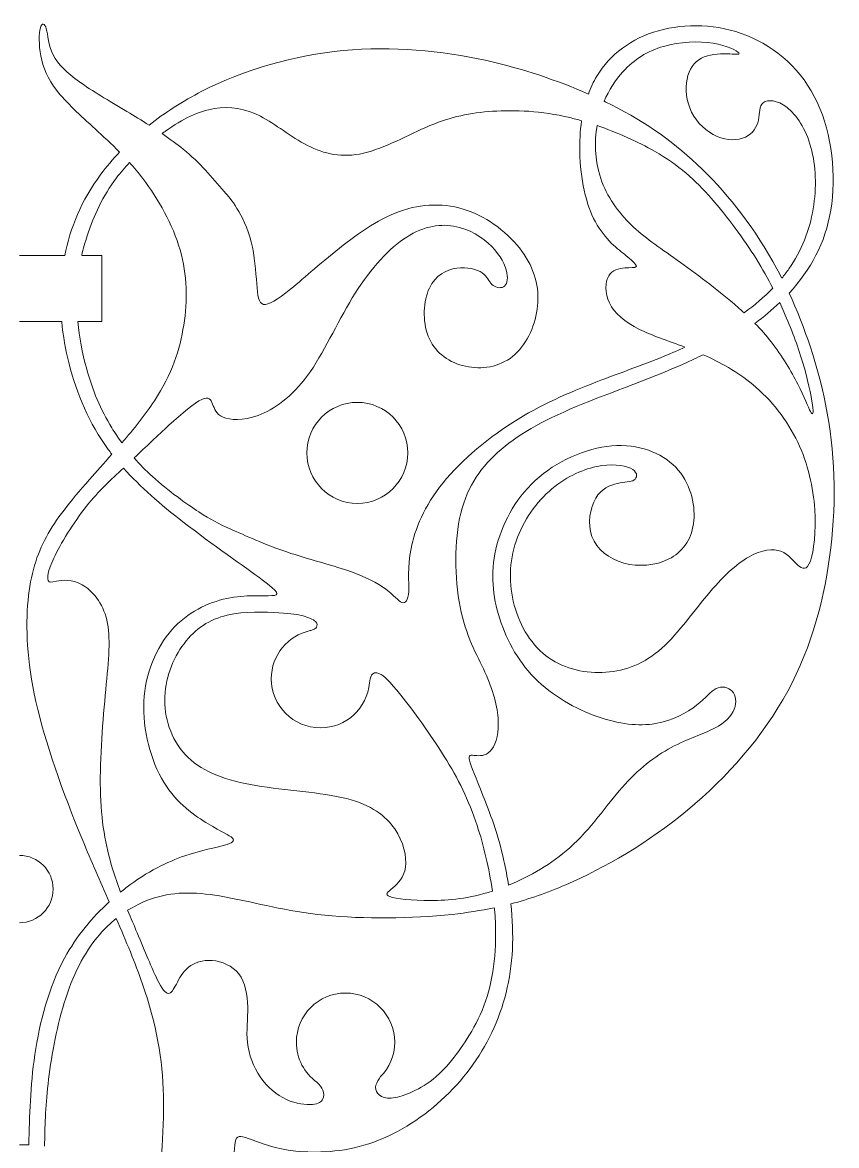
# Model space of a CAD drawing. Header units: millimetres. Extents: x -96 to 96, y -15 to 184.
# Drawn here: x 0.5 to 96, y 51.9 to 183.6 of the extents above; entities that cross this region are included whole.
import ezdxf

# ---------------------------------------------------------------- set-up
doc = ezdxf.new("R2010")
doc.units = ezdxf.units.MM
doc.header["$MEASUREMENT"] = 0
doc.layers.add('Layer 1', color=7, linetype='Continuous')

msp = doc.modelspace()

# ---------------------------------------------------------------- linework, layer by layer
at = {"layer": 'Layer 1', "lineweight": 20}
msp.add_ellipse((39.79, 133.13), major_axis=(0, 5.92), ratio=1, dxfattribs=at)
for points, knots in [([(15.37, 171.55), (14.49, 172.1), (13.61, 172.64), (12.77, 173.14), (12.77, 173.14), (10.58, 174.46), (8.68, 175.57), (7.2, 176.62), (7.2, 176.62), (5.72, 177.67), (4.66, 178.66), (4.1, 179.78), (4.1, 179.78), (3.55, 180.91), (3.5, 182.17), (3.31, 182.84), (3.31, 182.84), (3.12, 183.51), (2.79, 183.59), (2.61, 182.96), (2.61, 182.96), (2.44, 182.32), (2.41, 180.98), (2.66, 179.66), (2.66, 179.66), (2.92, 178.33), (3.45, 177.01), (4.53, 175.61), (4.53, 175.61), (5.62, 174.21), (7.27, 172.71), (9.06, 171.08), (9.06, 171.08), (9.98, 170.24), (10.95, 169.37), (11.91, 168.39)], [0, 0, 0, 0, 0.1, 0.1, 0.1, 0.1, 0.2, 0.2, 0.2, 0.2, 0.3, 0.3, 0.3, 0.3, 0.4, 0.4, 0.4, 0.4, 0.5, 0.5, 0.5, 0.5, 0.6, 0.6, 0.6, 0.6, 0.7, 0.7, 0.7, 0.7, 0.8, 0.8, 0.8, 0.8, 1, 1, 1, 1]), ([(90.44, 151.86), (92.98, 154.6), (94.68, 157.71), (95.32, 161.57), (95.32, 161.57), (95.99, 165.61), (95.51, 170.46), (93.74, 174.23), (93.74, 174.23), (91.97, 178), (88.91, 180.68), (85.48, 182.06), (85.48, 182.06), (82.05, 183.44), (78.26, 183.51), (75.1, 182.62), (75.1, 182.62), (71.94, 181.72), (69.41, 179.85), (67.88, 177.29), (67.88, 177.29), (67.48, 176.63), (67.16, 175.93), (66.89, 175.2)], [0, 0, 0, 0, 0.142857, 0.142857, 0.142857, 0.142857, 0.285714, 0.285714, 0.285714, 0.285714, 0.428571, 0.428571, 0.428571, 0.428571, 0.571429, 0.571429, 0.571429, 0.571429, 0.714286, 0.714286, 0.714286, 0.714286, 1, 1, 1, 1]), ([(15.37, 171.55), (17.22, 173.01), (19.3, 174.36), (21.55, 175.52), (21.55, 175.52), (26.53, 178.09), (32.37, 179.73), (38.14, 180.29), (38.14, 180.29), (43.9, 180.84), (49.59, 180.31), (54.97, 179.11), (54.97, 179.11), (59.23, 178.16), (63.3, 176.78), (66.89, 175.2)], [0, 0, 0, 0, 0.2, 0.2, 0.2, 0.2, 0.4, 0.4, 0.4, 0.4, 0.6, 0.6, 0.6, 0.6, 1, 1, 1, 1]), ([(68.74, 174.35), (69.3, 175.67), (70.06, 176.85), (70.95, 177.82), (70.95, 177.82), (72.25, 179.25), (73.82, 180.24), (75.72, 180.78), (75.72, 180.78), (77.61, 181.32), (79.84, 181.43), (81.52, 181.16), (81.52, 181.16), (83.2, 180.89), (84.34, 180.26), (84.56, 180.01), (84.56, 180.01), (84.77, 179.76), (84.06, 179.88), (83.13, 179.91), (83.13, 179.91), (82.19, 179.93), (81.03, 179.86), (80.15, 179.4), (80.15, 179.4), (79.28, 178.95), (78.7, 178.11), (78.47, 176.96), (78.47, 176.96), (78.25, 175.81), (78.37, 174.34), (79, 173.08), (79, 173.08), (79.64, 171.81), (80.77, 170.75), (81.98, 170.23), (81.98, 170.23), (83.18, 169.71), (84.44, 169.74), (85.31, 170.15), (85.31, 170.15), (86.19, 170.55), (86.67, 171.33), (86.84, 172.14), (86.84, 172.14), (87.02, 172.95), (86.89, 173.79), (87.4, 174.18), (87.4, 174.18), (87.91, 174.57), (89.04, 174.52), (90.17, 173.65), (90.17, 173.65), (91.3, 172.78), (92.41, 171.08), (93, 168.94), (93, 168.94), (93.6, 166.81), (93.67, 164.23), (93.26, 161.74), (93.26, 161.74), (92.84, 159.24), (91.93, 156.84), (90.41, 154.69), (90.41, 154.69), (90.15, 154.33), (89.87, 153.97), (89.58, 153.61)], [0, 0, 0, 0, 0.055556, 0.055556, 0.055556, 0.055556, 0.111111, 0.111111, 0.111111, 0.111111, 0.166667, 0.166667, 0.166667, 0.166667, 0.222222, 0.222222, 0.222222, 0.222222, 0.277778, 0.277778, 0.277778, 0.277778, 0.333333, 0.333333, 0.333333, 0.333333, 0.388889, 0.388889, 0.388889, 0.388889, 0.444444, 0.444444, 0.444444, 0.444444, 0.5, 0.5, 0.5, 0.5, 0.555556, 0.555556, 0.555556, 0.555556, 0.611111, 0.611111, 0.611111, 0.611111, 0.666667, 0.666667, 0.666667, 0.666667, 0.722222, 0.722222, 0.722222, 0.722222, 0.777778, 0.777778, 0.777778, 0.777778, 0.833333, 0.833333, 0.833333, 0.833333, 0.888889, 0.888889, 0.888889, 0.888889, 1, 1, 1, 1]), ([(16.88, 170.56), (17.02, 170.66), (17.16, 170.76), (17.3, 170.86), (17.3, 170.86), (19.31, 172.29), (21.18, 173.2), (23.02, 173.5), (23.02, 173.5), (24.85, 173.81), (26.65, 173.5), (28.43, 172.59), (28.43, 172.59), (30.21, 171.68), (31.98, 170.16), (33.94, 169.17), (33.94, 169.17), (35.9, 168.17), (38.05, 167.69), (40.52, 168.26), (40.52, 168.26), (42.98, 168.82), (45.77, 170.44), (48.28, 171.49), (48.28, 171.49), (50.79, 172.53), (53.02, 173), (55.66, 173.17), (55.66, 173.17), (58.3, 173.35), (61.33, 173.24), (64.72, 172.43), (64.72, 172.43), (65.17, 172.32), (65.64, 172.2), (66.1, 172.06)], [0, 0, 0, 0, 0.1, 0.1, 0.1, 0.1, 0.2, 0.2, 0.2, 0.2, 0.3, 0.3, 0.3, 0.3, 0.4, 0.4, 0.4, 0.4, 0.5, 0.5, 0.5, 0.5, 0.6, 0.6, 0.6, 0.6, 0.7, 0.7, 0.7, 0.7, 0.8, 0.8, 0.8, 0.8, 1, 1, 1, 1]), ([(68.74, 174.35), (69.02, 174.21), (69.31, 174.07), (69.59, 173.93), (69.59, 173.93), (73.77, 171.82), (77.09, 169.46), (80.26, 166.36), (80.26, 166.36), (83.43, 163.27), (86.47, 159.42), (89.01, 154.71), (89.01, 154.71), (89.2, 154.35), (89.39, 153.98), (89.58, 153.61)], [0, 0, 0, 0, 0.2, 0.2, 0.2, 0.2, 0.4, 0.4, 0.4, 0.4, 0.6, 0.6, 0.6, 0.6, 1, 1, 1, 1]), ([(66.1, 172.06), (65.92, 170.85), (65.85, 169.61), (65.88, 168.39), (65.88, 168.39), (65.94, 165.28), (66.6, 162.29), (67.71, 160.22), (67.71, 160.22), (68.82, 158.15), (70.39, 156.98), (71.34, 156.22), (71.34, 156.22), (72.29, 155.47), (72.62, 155.11), (72.5, 154.96), (72.5, 154.96), (72.39, 154.81), (71.83, 154.86), (71.16, 154.81), (71.16, 154.81), (70.49, 154.76), (69.71, 154.6), (69.28, 153.88), (69.28, 153.88), (68.85, 153.16), (68.77, 151.87), (69.36, 150.7), (69.36, 150.7), (69.94, 149.52), (71.18, 148.46), (72.87, 147.61), (72.87, 147.61), (74.36, 146.87), (76.2, 146.29), (78.21, 145.52)], [0, 0, 0, 0, 0.1, 0.1, 0.1, 0.1, 0.2, 0.2, 0.2, 0.2, 0.3, 0.3, 0.3, 0.3, 0.4, 0.4, 0.4, 0.4, 0.5, 0.5, 0.5, 0.5, 0.6, 0.6, 0.6, 0.6, 0.7, 0.7, 0.7, 0.7, 0.8, 0.8, 0.8, 0.8, 1, 1, 1, 1]), ([(85.16, 149.55), (84.67, 150), (84.14, 150.46), (83.57, 150.94), (83.57, 150.94), (81.56, 152.62), (79, 154.52), (76.89, 156.02), (76.89, 156.02), (74.78, 157.52), (73.11, 158.64), (71.63, 160.14), (71.63, 160.14), (70.15, 161.65), (68.86, 163.54), (68.22, 165.69), (68.22, 165.69), (67.66, 167.55), (67.59, 169.6), (67.91, 171.5)], [0, 0, 0, 0, 0.166667, 0.166667, 0.166667, 0.166667, 0.333333, 0.333333, 0.333333, 0.333333, 0.5, 0.5, 0.5, 0.5, 0.666667, 0.666667, 0.666667, 0.666667, 1, 1, 1, 1]), ([(67.91, 171.5), (70.31, 170.68), (72.7, 169.61), (74.66, 168.49), (74.66, 168.49), (77.49, 166.86), (79.43, 165.12), (81.34, 162.95), (81.34, 162.95), (83.25, 160.78), (85.13, 158.19), (86.56, 155.9), (86.56, 155.9), (87.33, 154.67), (87.96, 153.53), (88.52, 152.44)], [0, 0, 0, 0, 0.2, 0.2, 0.2, 0.2, 0.4, 0.4, 0.4, 0.4, 0.6, 0.6, 0.6, 0.6, 1, 1, 1, 1]), ([(24.16, 163.79), (22.74, 165.45), (21.33, 167.12), (19.38, 168.72), (19.38, 168.72), (18.61, 169.34), (17.76, 169.96), (16.88, 170.56)], [0, 0, 0, 0, 0.333333, 0.333333, 0.333333, 0.333333, 1, 1, 1, 1]), ([(5.48, 156.27), (6.11, 159.48), (7.41, 162.7), (9.72, 165.81), (9.72, 165.81), (10.37, 166.68), (11.1, 167.55), (11.91, 168.39)], [0, 0, 0, 0, 0.333333, 0.333333, 0.333333, 0.333333, 1, 1, 1, 1]), ([(7.46, 156.27), (7.64, 157.06), (7.86, 157.83), (8.11, 158.59), (8.11, 158.59), (8.87, 160.93), (9.93, 163.24), (11.53, 165.36), (11.53, 165.36), (12, 165.98), (12.52, 166.59), (13.07, 167.17)], [0, 0, 0, 0, 0.25, 0.25, 0.25, 0.25, 0.5, 0.5, 0.5, 0.5, 1, 1, 1, 1]), ([(13.07, 167.17), (13.59, 166.59), (14.11, 165.96), (14.63, 165.29), (14.63, 165.29), (16.45, 162.9), (18.14, 159.89), (19, 156.92), (19, 156.92), (19.86, 153.95), (19.89, 151.01), (19.43, 148.12), (19.43, 148.12), (18.98, 145.22), (18.04, 142.36), (15.98, 139.23), (15.98, 139.23), (14.92, 137.62), (13.57, 135.93), (12.18, 134.31)], [0, 0, 0, 0, 0.166667, 0.166667, 0.166667, 0.166667, 0.333333, 0.333333, 0.333333, 0.333333, 0.5, 0.5, 0.5, 0.5, 0.666667, 0.666667, 0.666667, 0.666667, 1, 1, 1, 1]), ([(13.61, 132.54), (15, 133.84), (16.37, 135.16), (17.69, 136.36), (17.69, 136.36), (19.23, 137.76), (20.7, 139), (21.55, 139.4), (21.55, 139.4), (22.39, 139.81), (22.62, 139.38), (22.82, 138.85), (22.82, 138.85), (23.03, 138.32), (23.2, 137.68), (24.04, 137.32), (24.04, 137.32), (24.87, 136.95), (26.37, 136.85), (28.17, 137.53), (28.17, 137.53), (29.98, 138.21), (32.11, 139.68), (33.95, 142.2), (33.95, 142.2), (35.8, 144.72), (37.37, 148.28), (39.2, 151.29), (39.2, 151.29), (41.03, 154.3), (43.13, 156.75), (45.19, 158.18), (45.19, 158.18), (47.26, 159.61), (49.28, 160.02), (51.09, 159.71), (51.09, 159.71), (52.9, 159.41), (54.49, 158.4), (55.55, 157.32), (55.55, 157.32), (56.61, 156.25), (57.15, 155.11), (57.32, 154.25), (57.32, 154.25), (57.5, 153.39), (57.32, 152.81), (56.93, 152.59), (56.93, 152.59), (56.54, 152.38), (55.93, 152.53), (55.56, 152.88), (55.56, 152.88), (55.2, 153.24), (55.07, 153.79), (54.44, 154.22), (54.44, 154.22), (53.81, 154.65), (52.67, 154.96), (51.45, 154.78), (51.45, 154.78), (50.24, 154.6), (48.95, 153.95), (48.24, 152.44), (48.24, 152.44), (47.53, 150.94), (47.41, 148.58), (48.1, 146.81), (48.1, 146.81), (48.8, 145.04), (50.32, 143.85), (52.14, 143.36), (52.14, 143.36), (53.96, 142.87), (56.08, 143.07), (57.7, 144.21), (57.7, 144.21), (59.32, 145.35), (60.43, 147.42), (60.82, 149.56), (60.82, 149.56), (61.22, 151.7), (60.89, 153.9), (59.61, 155.99), (59.61, 155.99), (58.33, 158.09), (56.11, 160.09), (53.62, 161.19), (53.62, 161.19), (51.13, 162.29), (48.37, 162.49), (45.71, 161.75), (45.71, 161.75), (43.06, 161), (40.5, 159.31), (38.14, 157.47), (38.14, 157.47), (35.77, 155.64), (33.6, 153.67), (31.99, 152.36), (31.99, 152.36), (30.38, 151.06), (29.34, 150.42), (28.77, 150.54), (28.77, 150.54), (28.2, 150.67), (28.1, 151.56), (27.99, 152.96), (27.99, 152.96), (27.88, 154.35), (27.76, 156.25), (27.35, 157.87), (27.35, 157.87), (26.94, 159.5), (26.25, 160.85), (25.67, 161.79), (25.67, 161.79), (25.09, 162.73), (24.63, 163.26), (24.16, 163.79)], [0, 0, 0, 0, 0.032258, 0.032258, 0.032258, 0.032258, 0.064516, 0.064516, 0.064516, 0.064516, 0.096774, 0.096774, 0.096774, 0.096774, 0.129032, 0.129032, 0.129032, 0.129032, 0.16129, 0.16129, 0.16129, 0.16129, 0.193548, 0.193548, 0.193548, 0.193548, 0.225806, 0.225806, 0.225806, 0.225806, 0.258065, 0.258065, 0.258065, 0.258065, 0.290323, 0.290323, 0.290323, 0.290323, 0.322581, 0.322581, 0.322581, 0.322581, 0.354839, 0.354839, 0.354839, 0.354839, 0.387097, 0.387097, 0.387097, 0.387097, 0.419355, 0.419355, 0.419355, 0.419355, 0.451613, 0.451613, 0.451613, 0.451613, 0.483871, 0.483871, 0.483871, 0.483871, 0.516129, 0.516129, 0.516129, 0.516129, 0.548387, 0.548387, 0.548387, 0.548387, 0.580645, 0.580645, 0.580645, 0.580645, 0.612903, 0.612903, 0.612903, 0.612903, 0.645161, 0.645161, 0.645161, 0.645161, 0.677419, 0.677419, 0.677419, 0.677419, 0.709677, 0.709677, 0.709677, 0.709677, 0.741935, 0.741935, 0.741935, 0.741935, 0.774194, 0.774194, 0.774194, 0.774194, 0.806452, 0.806452, 0.806452, 0.806452, 0.83871, 0.83871, 0.83871, 0.83871, 0.870968, 0.870968, 0.870968, 0.870968, 0.903226, 0.903226, 0.903226, 0.903226, 0.935484, 0.935484, 0.935484, 0.935484, 1, 1, 1, 1]), ([(7.01, 148.53), (7.01, 148.53), (9.82, 148.53), (9.82, 148.53), (9.82, 148.53), (9.82, 148.53), (9.82, 156.27), (9.82, 156.27), (9.82, 156.27), (9.82, 156.27), (7.46, 156.27), (7.46, 156.27)], [0, 0, 0, 0, 0.25, 0.25, 0.25, 0.25, 0.5, 0.5, 0.5, 0.5, 1, 1, 1, 1]), ([(90.44, 151.86), (92.31, 147.81), (93.82, 143.31), (94.71, 138.82), (94.71, 138.82), (95.82, 133.25), (96, 127.68), (95.33, 121.99), (95.33, 121.99), (94.66, 116.3), (93.14, 110.48), (90.27, 105.18), (90.27, 105.18), (87.4, 99.89), (83.18, 95.11), (78.53, 91.25), (78.53, 91.25), (73.87, 87.39), (68.79, 84.46), (64.25, 82.5), (64.25, 82.5), (62.03, 81.54), (59.93, 80.81), (57.81, 80.26)], [0, 0, 0, 0, 0.142857, 0.142857, 0.142857, 0.142857, 0.285714, 0.285714, 0.285714, 0.285714, 0.428571, 0.428571, 0.428571, 0.428571, 0.571429, 0.571429, 0.571429, 0.571429, 0.714286, 0.714286, 0.714286, 0.714286, 1, 1, 1, 1]), ([(89.34, 150.74), (89.51, 150.38), (89.67, 150.02), (89.82, 149.66), (89.82, 149.66), (90.68, 147.69), (91.43, 145.75), (92.02, 143.79), (92.02, 143.79), (92.61, 141.83), (93.04, 139.85), (93.19, 138.76), (93.19, 138.76), (93.34, 137.68), (93.21, 137.47), (92.93, 137.97), (92.93, 137.97), (92.66, 138.47), (92.23, 139.68), (91.46, 141.18), (91.46, 141.18), (90.7, 142.69), (89.61, 144.51), (88.33, 146.15), (88.33, 146.15), (87.75, 146.89), (87.13, 147.6), (86.43, 148.31)], [0, 0, 0, 0, 0.125, 0.125, 0.125, 0.125, 0.25, 0.25, 0.25, 0.25, 0.375, 0.375, 0.375, 0.375, 0.5, 0.5, 0.5, 0.5, 0.625, 0.625, 0.625, 0.625, 0.75, 0.75, 0.75, 0.75, 1, 1, 1, 1]), ([(11, 132.96), (10.86, 133.15), (10.71, 133.34), (10.57, 133.54), (10.57, 133.54), (8.32, 136.61), (6.88, 140.02), (5.98, 143.58), (5.98, 143.58), (5.57, 145.2), (5.27, 146.86), (5.12, 148.53)], [0, 0, 0, 0, 0.25, 0.25, 0.25, 0.25, 0.5, 0.5, 0.5, 0.5, 1, 1, 1, 1]), ([(12.18, 134.31), (11.76, 134.88), (11.36, 135.47), (10.99, 136.07), (10.99, 136.07), (9.7, 138.17), (8.71, 140.47), (8.01, 143.08), (8.01, 143.08), (7.53, 144.82), (7.18, 146.69), (7.01, 148.53)], [0, 0, 0, 0, 0.25, 0.25, 0.25, 0.25, 0.5, 0.5, 0.5, 0.5, 1, 1, 1, 1]), ([(78.21, 145.52), (77.77, 145.31), (77.32, 145.11), (76.87, 144.92), (76.87, 144.92), (74.2, 143.77), (71.42, 142.81), (68.36, 141.64), (68.36, 141.64), (65.3, 140.48), (61.96, 139.11), (58.64, 137.08), (58.64, 137.08), (55.33, 135.04), (52.04, 132.33), (49.84, 129.62), (49.84, 129.62), (47.64, 126.9), (46.53, 124.17), (46.09, 121.93), (46.09, 121.93), (45.64, 119.69), (45.87, 117.94), (45.82, 116.88), (45.82, 116.88), (45.77, 115.82), (45.44, 115.44), (45.02, 115.59), (45.02, 115.59), (44.61, 115.74), (44.1, 116.43), (43.13, 117.15), (43.13, 117.15), (42.15, 117.87), (40.71, 118.63), (38.69, 119.32), (38.69, 119.32), (36.67, 120.02), (34.06, 120.65), (31.53, 121.51), (31.53, 121.51), (29, 122.37), (26.55, 123.46), (24.96, 124.18), (24.96, 124.18), (23.37, 124.91), (22.64, 125.27), (21.2, 126.21), (21.2, 126.21), (19.77, 127.14), (17.62, 128.66), (15.75, 130.37), (15.75, 130.37), (14.99, 131.06), (14.28, 131.78), (13.61, 132.54)], [0, 0, 0, 0, 0.066667, 0.066667, 0.066667, 0.066667, 0.133333, 0.133333, 0.133333, 0.133333, 0.2, 0.2, 0.2, 0.2, 0.266667, 0.266667, 0.266667, 0.266667, 0.333333, 0.333333, 0.333333, 0.333333, 0.4, 0.4, 0.4, 0.4, 0.466667, 0.466667, 0.466667, 0.466667, 0.533333, 0.533333, 0.533333, 0.533333, 0.6, 0.6, 0.6, 0.6, 0.666667, 0.666667, 0.666667, 0.666667, 0.733333, 0.733333, 0.733333, 0.733333, 0.8, 0.8, 0.8, 0.8, 0.866667, 0.866667, 0.866667, 0.866667, 1, 1, 1, 1]), ([(57.53, 82.44), (57.38, 83.44), (57.19, 84.41), (56.99, 85.32), (56.99, 85.32), (56.28, 88.47), (55.32, 91), (54.52, 92.98), (54.52, 92.98), (53.73, 94.97), (53.09, 96.41), (52.94, 97.09), (52.94, 97.09), (52.79, 97.78), (53.12, 97.7), (53.62, 97.65), (53.62, 97.65), (54.13, 97.6), (54.81, 97.57), (55.37, 98.14), (55.37, 98.14), (55.93, 98.71), (56.36, 99.88), (56.33, 101.44), (56.33, 101.44), (56.31, 103.01), (55.82, 104.98), (54.93, 107.03), (54.93, 107.03), (54.03, 109.08), (52.71, 111.21), (51.98, 114.46), (51.98, 114.46), (51.25, 117.7), (51.1, 122.08), (51.79, 125.44), (51.79, 125.44), (52.49, 128.81), (54.03, 131.16), (56.25, 133.17), (56.25, 133.17), (58.48, 135.18), (61.39, 136.85), (65.47, 138.56), (65.47, 138.56), (69.56, 140.26), (74.82, 142.01), (79.27, 144.11), (79.27, 144.11), (79.64, 144.28), (80, 144.46), (80.36, 144.64)], [0, 0, 0, 0, 0.071429, 0.071429, 0.071429, 0.071429, 0.142857, 0.142857, 0.142857, 0.142857, 0.214286, 0.214286, 0.214286, 0.214286, 0.285714, 0.285714, 0.285714, 0.285714, 0.357143, 0.357143, 0.357143, 0.357143, 0.428571, 0.428571, 0.428571, 0.428571, 0.5, 0.5, 0.5, 0.5, 0.571429, 0.571429, 0.571429, 0.571429, 0.642857, 0.642857, 0.642857, 0.642857, 0.714286, 0.714286, 0.714286, 0.714286, 0.785714, 0.785714, 0.785714, 0.785714, 0.857143, 0.857143, 0.857143, 0.857143, 1, 1, 1, 1]), ([(80.36, 144.64), (82.33, 143.76), (84.37, 142.64), (86.17, 141.15), (86.17, 141.15), (88.37, 139.33), (90.22, 136.95), (91.45, 134.39), (91.45, 134.39), (92.67, 131.82), (93.28, 129.06), (93.45, 126.49), (93.45, 126.49), (93.61, 123.93), (93.33, 121.55), (92.93, 120.44), (92.93, 120.44), (92.52, 119.32), (91.99, 119.48), (91.46, 119.96), (91.46, 119.96), (90.93, 120.44), (90.4, 121.25), (89.48, 121.59), (89.48, 121.59), (88.55, 121.93), (87.24, 121.8), (85.74, 120.96), (85.74, 120.96), (84.25, 120.11), (82.58, 118.54), (80.81, 116.42), (80.81, 116.42), (79.04, 114.29), (77.17, 111.61), (75.12, 109.9), (75.12, 109.9), (73.07, 108.2), (70.85, 107.46), (68.52, 107.39), (68.52, 107.39), (66.19, 107.31), (63.77, 107.89), (61.88, 109.37), (61.88, 109.37), (60, 110.85), (58.66, 113.23), (58.08, 115.73), (58.08, 115.73), (57.49, 118.24), (57.67, 120.87), (58.58, 123.24), (58.58, 123.24), (59.49, 125.62), (61.14, 127.75), (62.96, 129.19), (62.96, 129.19), (64.78, 130.63), (66.78, 131.39), (68.45, 131.63), (68.45, 131.63), (70.11, 131.87), (71.46, 131.59), (72.09, 131.17), (72.09, 131.17), (72.72, 130.76), (72.64, 130.2), (72.25, 129.95), (72.25, 129.95), (71.86, 129.69), (71.15, 129.74), (70.29, 129.55), (70.29, 129.55), (69.43, 129.36), (68.42, 128.93), (67.75, 127.8), (67.75, 127.8), (67.08, 126.66), (66.75, 124.81), (67.31, 123.32), (67.31, 123.32), (67.86, 121.83), (69.31, 120.69), (71.04, 120.21), (71.04, 120.21), (72.77, 119.73), (74.79, 119.91), (76.34, 120.69), (76.34, 120.69), (77.88, 121.47), (78.94, 122.86), (79.22, 124.81), (79.22, 124.81), (79.5, 126.76), (78.99, 129.26), (77.44, 131.1), (77.44, 131.1), (75.88, 132.93), (73.28, 134.09), (70.23, 133.98), (70.23, 133.98), (67.18, 133.87), (63.69, 132.47), (61.12, 130.3), (61.12, 130.3), (58.56, 128.13), (56.91, 125.17), (56.17, 122.35), (56.17, 122.35), (55.42, 119.53), (55.57, 116.85), (56.34, 114.18), (56.34, 114.18), (57.11, 111.51), (58.51, 108.85), (60.58, 106.75), (60.58, 106.75), (62.65, 104.65), (65.41, 103.11), (67.94, 102.21), (67.94, 102.21), (70.47, 101.32), (72.77, 101.06), (74.77, 101.4), (74.77, 101.4), (76.77, 101.75), (78.46, 102.68), (79.57, 103.54), (79.57, 103.54), (80.69, 104.4), (81.22, 105.19), (81.87, 105.5), (81.87, 105.5), (82.53, 105.82), (83.32, 105.67), (83.76, 105.19), (83.76, 105.19), (84.2, 104.71), (84.3, 103.9), (84, 103.1), (84, 103.1), (83.7, 102.3), (82.99, 101.52), (81.7, 100.85), (81.7, 100.85), (80.41, 100.18), (78.54, 99.62), (76.61, 98.59), (76.61, 98.59), (74.69, 97.55), (72.72, 96.03), (70.85, 93.91), (70.85, 93.91), (68.98, 91.78), (67.21, 89.05), (64.7, 86.82), (64.7, 86.82), (62.61, 84.97), (60.02, 83.46), (57.53, 82.44)], [0, 0, 0, 0, 0.02439, 0.02439, 0.02439, 0.02439, 0.04878, 0.04878, 0.04878, 0.04878, 0.073171, 0.073171, 0.073171, 0.073171, 0.097561, 0.097561, 0.097561, 0.097561, 0.121951, 0.121951, 0.121951, 0.121951, 0.146341, 0.146341, 0.146341, 0.146341, 0.170732, 0.170732, 0.170732, 0.170732, 0.195122, 0.195122, 0.195122, 0.195122, 0.219512, 0.219512, 0.219512, 0.219512, 0.243902, 0.243902, 0.243902, 0.243902, 0.268293, 0.268293, 0.268293, 0.268293, 0.292683, 0.292683, 0.292683, 0.292683, 0.317073, 0.317073, 0.317073, 0.317073, 0.341463, 0.341463, 0.341463, 0.341463, 0.365854, 0.365854, 0.365854, 0.365854, 0.390244, 0.390244, 0.390244, 0.390244, 0.414634, 0.414634, 0.414634, 0.414634, 0.439024, 0.439024, 0.439024, 0.439024, 0.463415, 0.463415, 0.463415, 0.463415, 0.487805, 0.487805, 0.487805, 0.487805, 0.512195, 0.512195, 0.512195, 0.512195, 0.536585, 0.536585, 0.536585, 0.536585, 0.560976, 0.560976, 0.560976, 0.560976, 0.585366, 0.585366, 0.585366, 0.585366, 0.609756, 0.609756, 0.609756, 0.609756, 0.634146, 0.634146, 0.634146, 0.634146, 0.658537, 0.658537, 0.658537, 0.658537, 0.682927, 0.682927, 0.682927, 0.682927, 0.707317, 0.707317, 0.707317, 0.707317, 0.731707, 0.731707, 0.731707, 0.731707, 0.756098, 0.756098, 0.756098, 0.756098, 0.780488, 0.780488, 0.780488, 0.780488, 0.804878, 0.804878, 0.804878, 0.804878, 0.829268, 0.829268, 0.829268, 0.829268, 0.853659, 0.853659, 0.853659, 0.853659, 0.878049, 0.878049, 0.878049, 0.878049, 0.902439, 0.902439, 0.902439, 0.902439, 0.926829, 0.926829, 0.926829, 0.926829, 0.95122, 0.95122, 0.95122, 0.95122, 1, 1, 1, 1]), ([(11, 132.96), (10.08, 131.92), (9.17, 130.91), (8.37, 130), (8.37, 130), (6, 127.32), (4.46, 125.37), (3.32, 123.27), (3.32, 123.27), (2.18, 121.17), (1.45, 118.92), (1.16, 115.82), (1.16, 115.82), (0.87, 112.72), (1.02, 108.78), (2.09, 103.97), (2.09, 103.97), (3.17, 99.17), (5.17, 93.5), (7.58, 87.68), (7.58, 87.68), (8.58, 85.28), (9.65, 82.86), (10.68, 80.49)], [0, 0, 0, 0, 0.142857, 0.142857, 0.142857, 0.142857, 0.285714, 0.285714, 0.285714, 0.285714, 0.428571, 0.428571, 0.428571, 0.428571, 0.571429, 0.571429, 0.571429, 0.571429, 0.714286, 0.714286, 0.714286, 0.714286, 1, 1, 1, 1]), ([(12.01, 81.64), (11.68, 82.52), (11.36, 83.43), (11.08, 84.36), (11.08, 84.36), (10.26, 87.08), (9.72, 89.99), (9.65, 93.68), (9.65, 93.68), (9.57, 97.37), (9.95, 101.85), (10.28, 105.37), (10.28, 105.37), (10.61, 108.9), (10.89, 111.48), (10.41, 113.51), (10.41, 113.51), (9.93, 115.53), (8.69, 117), (7.5, 117.67), (7.5, 117.67), (6.31, 118.34), (5.17, 118.21), (4.5, 118.1), (4.5, 118.1), (3.83, 117.98), (3.63, 117.88), (3.53, 118.18), (3.53, 118.18), (3.43, 118.49), (3.43, 119.2), (4.19, 120.8), (4.19, 120.8), (4.94, 122.41), (6.46, 124.91), (8.04, 126.9), (8.04, 126.9), (9.44, 128.66), (10.9, 130.01), (12.35, 131.35)], [0, 0, 0, 0, 0.090909, 0.090909, 0.090909, 0.090909, 0.181818, 0.181818, 0.181818, 0.181818, 0.272727, 0.272727, 0.272727, 0.272727, 0.363636, 0.363636, 0.363636, 0.363636, 0.454545, 0.454545, 0.454545, 0.454545, 0.545455, 0.545455, 0.545455, 0.545455, 0.636364, 0.636364, 0.636364, 0.636364, 0.727273, 0.727273, 0.727273, 0.727273, 0.818182, 0.818182, 0.818182, 0.818182, 1, 1, 1, 1]), ([(12.01, 81.64), (12.21, 81.8), (12.42, 81.96), (12.62, 82.12), (12.62, 82.12), (15.17, 84.08), (17.55, 85.19), (19.56, 85.89), (19.56, 85.89), (21.57, 86.58), (23.22, 86.86), (24.19, 87.13), (24.19, 87.13), (25.16, 87.39), (25.47, 87.65), (25.14, 87.97), (25.14, 87.97), (24.81, 88.3), (23.85, 88.71), (22.3, 89.63), (22.3, 89.63), (20.76, 90.55), (18.64, 92), (17.09, 94.52), (17.09, 94.52), (15.55, 97.05), (14.59, 100.67), (14.75, 103.98), (14.75, 103.98), (14.92, 107.3), (16.21, 110.31), (18.04, 112.38), (18.04, 112.38), (19.88, 114.45), (22.25, 115.59), (24.48, 116.06), (24.48, 116.06), (26.71, 116.53), (28.78, 116.33), (29.75, 116.39), (29.75, 116.39), (30.73, 116.45), (30.6, 116.78), (28.61, 118.26), (28.61, 118.26), (26.63, 119.74), (22.78, 122.37), (19.33, 125.05), (19.33, 125.05), (16.72, 127.08), (14.33, 129.14), (12.35, 131.35)], [0, 0, 0, 0, 0.071429, 0.071429, 0.071429, 0.071429, 0.142857, 0.142857, 0.142857, 0.142857, 0.214286, 0.214286, 0.214286, 0.214286, 0.285714, 0.285714, 0.285714, 0.285714, 0.357143, 0.357143, 0.357143, 0.357143, 0.428571, 0.428571, 0.428571, 0.428571, 0.5, 0.5, 0.5, 0.5, 0.571429, 0.571429, 0.571429, 0.571429, 0.642857, 0.642857, 0.642857, 0.642857, 0.714286, 0.714286, 0.714286, 0.714286, 0.785714, 0.785714, 0.785714, 0.785714, 0.857143, 0.857143, 0.857143, 0.857143, 1, 1, 1, 1]), ([(55.63, 81.75), (52.91, 80.88), (50.5, 80.65), (48.4, 80.64), (48.4, 80.64), (46.19, 80.63), (44.32, 80.86), (43.61, 81.11), (43.61, 81.11), (42.9, 81.36), (43.36, 81.64), (43.95, 82.13), (43.95, 82.13), (44.54, 82.63), (45.28, 83.33), (45.44, 84.56), (45.44, 84.56), (45.61, 85.79), (45.2, 87.53), (44.17, 89.05), (44.17, 89.05), (43.13, 90.57), (41.46, 91.86), (38.51, 92.6), (38.51, 92.6), (35.57, 93.35), (31.34, 93.55), (27.89, 94.13), (27.89, 94.13), (24.44, 94.72), (21.76, 95.68), (19.95, 97.41), (19.95, 97.41), (18.14, 99.14), (17.2, 101.65), (17.2, 104.11), (17.2, 104.11), (17.2, 106.58), (18.14, 109.01), (19.46, 110.76), (19.46, 110.76), (20.77, 112.52), (22.47, 113.61), (24.53, 114.1), (24.53, 114.1), (26.59, 114.59), (29.02, 114.49), (30.57, 114.39), (30.57, 114.39), (32.12, 114.29), (32.8, 114.19), (33.42, 114.02), (33.42, 114.02), (34.05, 113.85), (34.62, 113.61), (34.88, 113.36), (34.88, 113.36), (35.14, 113.11), (35.09, 112.86), (35, 112.7), (35, 112.7), (34.9, 112.54), (34.78, 112.48), (34.65, 112.43), (34.65, 112.43), (34.52, 112.38), (34.38, 112.33), (34.25, 112.29)], [0, 0, 0, 0, 0.055556, 0.055556, 0.055556, 0.055556, 0.111111, 0.111111, 0.111111, 0.111111, 0.166667, 0.166667, 0.166667, 0.166667, 0.222222, 0.222222, 0.222222, 0.222222, 0.277778, 0.277778, 0.277778, 0.277778, 0.333333, 0.333333, 0.333333, 0.333333, 0.388889, 0.388889, 0.388889, 0.388889, 0.444444, 0.444444, 0.444444, 0.444444, 0.5, 0.5, 0.5, 0.5, 0.555556, 0.555556, 0.555556, 0.555556, 0.611111, 0.611111, 0.611111, 0.611111, 0.666667, 0.666667, 0.666667, 0.666667, 0.722222, 0.722222, 0.722222, 0.722222, 0.777778, 0.777778, 0.777778, 0.777778, 0.833333, 0.833333, 0.833333, 0.833333, 0.888889, 0.888889, 0.888889, 0.888889, 1, 1, 1, 1]), ([(34.25, 112.29), (31.65, 111.73), (29.7, 109.42), (29.7, 106.65), (29.7, 106.65), (29.7, 103.47), (32.28, 100.89), (35.47, 100.89), (35.47, 100.89), (38.48, 100.89), (40.96, 103.2), (41.21, 106.16)], [0, 0, 0, 0, 0.25, 0.25, 0.25, 0.25, 0.5, 0.5, 0.5, 0.5, 1, 1, 1, 1]), ([(41.21, 106.16), (41.26, 106.49), (41.3, 106.82), (41.47, 107.06), (41.47, 107.06), (41.63, 107.31), (41.93, 107.46), (42.4, 107.24), (42.4, 107.24), (42.88, 107.02), (43.54, 106.42), (44.91, 104.71), (44.91, 104.71), (46.28, 103), (48.34, 100.18), (49.98, 97.54), (49.98, 97.54), (51.63, 94.9), (52.84, 92.45), (53.84, 89.44), (53.84, 89.44), (54.61, 87.11), (55.25, 84.46), (55.63, 81.75)], [0, 0, 0, 0, 0.142857, 0.142857, 0.142857, 0.142857, 0.285714, 0.285714, 0.285714, 0.285714, 0.428571, 0.428571, 0.428571, 0.428571, 0.571429, 0.571429, 0.571429, 0.571429, 0.714286, 0.714286, 0.714286, 0.714286, 1, 1, 1, 1]), ([(0.15, 85.94), (2.33, 85.94), (4.1, 84.17), (4.1, 81.99), (4.1, 81.99), (4.1, 79.81), (2.33, 78.05), (0.15, 78.05)], [0, 0, 0, 0, 0.333333, 0.333333, 0.333333, 0.333333, 1, 1, 1, 1]), ([(55.86, 79.8), (54.28, 79.47), (52.65, 79.22), (50.92, 79.03), (50.92, 79.03), (46.13, 78.52), (40.54, 78.46), (35.97, 78.93), (35.97, 78.93), (31.41, 79.4), (27.87, 80.39), (24.77, 80.98), (24.77, 80.98), (21.67, 81.58), (19.02, 81.78), (16.46, 81.1), (16.46, 81.1), (15.22, 80.76), (13.99, 80.22), (12.85, 79.5)], [0, 0, 0, 0, 0.166667, 0.166667, 0.166667, 0.166667, 0.333333, 0.333333, 0.333333, 0.333333, 0.5, 0.5, 0.5, 0.5, 0.666667, 0.666667, 0.666667, 0.666667, 1, 1, 1, 1]), ([(1.26, 52.02), (1.34, 55.43), (1.41, 58.84), (1.97, 62.6), (1.97, 62.6), (2.53, 66.35), (3.56, 70.45), (5.45, 73.9), (5.45, 73.9), (6.86, 76.49), (8.75, 78.71), (10.68, 80.49)], [0, 0, 0, 0, 0.25, 0.25, 0.25, 0.25, 0.5, 0.5, 0.5, 0.5, 1, 1, 1, 1]), ([(11.52, 78.55), (12.67, 75.87), (13.74, 73.3), (14.56, 70.95), (14.56, 70.95), (16.29, 66.01), (16.93, 62.09), (17.04, 57.74), (17.04, 57.74), (17.16, 53.39), (16.75, 48.61), (15.66, 43.59), (15.66, 43.59), (14.58, 38.57), (12.8, 33.31), (10.83, 28.6), (10.83, 28.6), (8.86, 23.9), (6.68, 19.75), (5.21, 16.73), (5.21, 16.73), (3.73, 13.71), (2.94, 11.81), (2.41, 10.07), (2.41, 10.07), (1.88, 8.32), (1.6, 6.73), (1.6, 5.96), (1.6, 5.96), (1.6, 5.18), (1.88, 5.24), (2.3, 6.12), (2.3, 6.12), (2.71, 7.01), (3.27, 8.73), (4.24, 10.95), (4.24, 10.95), (5.22, 13.18), (6.61, 15.91), (8.77, 19.16), (8.77, 19.16), (10.93, 22.41), (13.87, 26.18), (16.41, 29.98), (16.41, 29.98), (18.95, 33.79), (21.1, 37.63), (22.55, 40.83), (22.55, 40.83), (24.01, 44.03), (24.77, 46.59), (25.1, 48.57), (25.1, 48.57), (25.43, 50.56), (25.32, 51.97), (25.54, 52.59), (25.54, 52.59), (25.75, 53.21), (26.28, 53.04), (27.39, 52.62), (27.39, 52.62), (28.49, 52.2), (30.15, 51.54), (32.56, 51.28), (32.56, 51.28), (34.96, 51.01), (38.1, 51.14), (41.14, 52.13), (41.14, 52.13), (44.19, 53.11), (47.15, 54.96), (49.64, 57.23), (49.64, 57.23), (52.13, 59.51), (54.16, 62.22), (55.57, 65.19), (55.57, 65.19), (56.99, 68.16), (57.8, 71.4), (57.98, 74.9), (57.98, 74.9), (58.06, 76.66), (57.99, 78.48), (57.81, 80.26)], [0, 0, 0, 0, 0.045455, 0.045455, 0.045455, 0.045455, 0.090909, 0.090909, 0.090909, 0.090909, 0.136364, 0.136364, 0.136364, 0.136364, 0.181818, 0.181818, 0.181818, 0.181818, 0.227273, 0.227273, 0.227273, 0.227273, 0.272727, 0.272727, 0.272727, 0.272727, 0.318182, 0.318182, 0.318182, 0.318182, 0.363636, 0.363636, 0.363636, 0.363636, 0.409091, 0.409091, 0.409091, 0.409091, 0.454545, 0.454545, 0.454545, 0.454545, 0.5, 0.5, 0.5, 0.5, 0.545455, 0.545455, 0.545455, 0.545455, 0.590909, 0.590909, 0.590909, 0.590909, 0.636364, 0.636364, 0.636364, 0.636364, 0.681818, 0.681818, 0.681818, 0.681818, 0.727273, 0.727273, 0.727273, 0.727273, 0.772727, 0.772727, 0.772727, 0.772727, 0.818182, 0.818182, 0.818182, 0.818182, 0.863636, 0.863636, 0.863636, 0.863636, 0.909091, 0.909091, 0.909091, 0.909091, 1, 1, 1, 1]), ([(35.04, 59.35), (35.33, 59.06), (35.63, 58.76), (35.76, 58.41), (35.76, 58.41), (35.9, 58.06), (35.88, 57.66), (35.72, 57.34), (35.72, 57.34), (35.56, 57.03), (35.26, 56.81), (34.52, 56.75), (34.52, 56.75), (33.78, 56.7), (32.61, 56.8), (31.47, 57.32), (31.47, 57.32), (30.33, 57.85), (29.22, 58.78), (28.4, 59.97), (28.4, 59.97), (27.58, 61.15), (27.06, 62.59), (26.9, 63.99), (26.9, 63.99), (26.75, 65.39), (26.96, 66.76), (26.94, 68.17), (26.94, 68.17), (26.91, 69.59), (26.64, 71.06), (25.89, 72.04), (25.89, 72.04), (25.13, 73.03), (23.88, 73.53), (22.76, 73.62), (22.76, 73.62), (21.65, 73.71), (20.68, 73.38), (19.99, 72.83), (19.99, 72.83), (19.3, 72.27), (18.89, 71.49), (18.56, 70.85), (18.56, 70.85), (18.22, 70.22), (17.96, 69.74), (17.62, 69.75), (17.62, 69.75), (17.29, 69.75), (16.88, 70.25), (16.29, 71.47), (16.29, 71.47), (15.69, 72.69), (14.91, 74.63), (13.96, 76.87), (13.96, 76.87), (13.61, 77.71), (13.23, 78.59), (12.85, 79.5)], [0, 0, 0, 0, 0.0625, 0.0625, 0.0625, 0.0625, 0.125, 0.125, 0.125, 0.125, 0.1875, 0.1875, 0.1875, 0.1875, 0.25, 0.25, 0.25, 0.25, 0.3125, 0.3125, 0.3125, 0.3125, 0.375, 0.375, 0.375, 0.375, 0.4375, 0.4375, 0.4375, 0.4375, 0.5, 0.5, 0.5, 0.5, 0.5625, 0.5625, 0.5625, 0.5625, 0.625, 0.625, 0.625, 0.625, 0.6875, 0.6875, 0.6875, 0.6875, 0.75, 0.75, 0.75, 0.75, 0.8125, 0.8125, 0.8125, 0.8125, 0.875, 0.875, 0.875, 0.875, 1, 1, 1, 1]), ([(55.86, 79.8), (55.87, 79.65), (55.89, 79.5), (55.9, 79.35), (55.9, 79.35), (56.18, 75.83), (55.95, 72.36), (55.01, 69.39), (55.01, 69.39), (54.08, 66.42), (52.43, 63.94), (51.14, 62.29), (51.14, 62.29), (49.85, 60.64), (48.91, 59.82), (47.98, 59.2), (47.98, 59.2), (47.06, 58.57), (46.16, 58.15), (45.36, 57.87), (45.36, 57.87), (44.56, 57.58), (43.86, 57.44), (43.32, 57.48), (43.32, 57.48), (42.78, 57.53), (42.39, 57.77), (42.17, 58.05), (42.17, 58.05), (41.95, 58.34), (41.89, 58.67), (41.98, 59), (41.98, 59), (42.07, 59.33), (42.3, 59.67), (42.52, 60)], [0, 0, 0, 0, 0.1, 0.1, 0.1, 0.1, 0.2, 0.2, 0.2, 0.2, 0.3, 0.3, 0.3, 0.3, 0.4, 0.4, 0.4, 0.4, 0.5, 0.5, 0.5, 0.5, 0.6, 0.6, 0.6, 0.6, 0.7, 0.7, 0.7, 0.7, 0.8, 0.8, 0.8, 0.8, 1, 1, 1, 1]), ([(11.52, 78.55), (10.82, 77.99), (10.17, 77.37), (9.57, 76.68), (9.57, 76.68), (7.69, 74.52), (6.37, 71.76), (5.41, 68.64), (5.41, 68.64), (4.45, 65.52), (3.84, 62.03), (3.52, 59.16), (3.52, 59.16), (3.19, 56.3), (3.14, 54.07), (3.1, 51.84)], [0, 0, 0, 0, 0.2, 0.2, 0.2, 0.2, 0.4, 0.4, 0.4, 0.4, 0.6, 0.6, 0.6, 0.6, 1, 1, 1, 1]), ([(35.04, 59.35), (33.58, 60.4), (32.64, 62.11), (32.64, 64.03), (32.64, 64.03), (32.64, 67.22), (35.22, 69.8), (38.4, 69.8), (38.4, 69.8), (41.59, 69.8), (44.17, 67.22), (44.17, 64.03), (44.17, 64.03), (44.17, 62.46), (43.54, 61.04), (42.52, 60)], [0, 0, 0, 0, 0.2, 0.2, 0.2, 0.2, 0.4, 0.4, 0.4, 0.4, 0.6, 0.6, 0.6, 0.6, 1, 1, 1, 1])]:
    msp.add_open_spline(points, degree=3, knots=knots, dxfattribs=at)
for points in [[(5.48, 156.27), (5.48, 156.27), (0.15, 156.27), (0.15, 156.27)], [(88.52, 152.44), (87.51, 151.4), (86.37, 150.43), (85.16, 149.55)], [(86.43, 148.31), (87.48, 149.09), (88.45, 149.9), (89.34, 150.74)], [(0.15, 148.53), (0.15, 148.53), (5.12, 148.53), (5.12, 148.53)], [(1.26, 52.02), (0.89, 52.02), (0.52, 52.02), (0.15, 52.01)]]:
    msp.add_open_spline(points, degree=3, dxfattribs=at)

doc.saveas('drawing.dxf')
